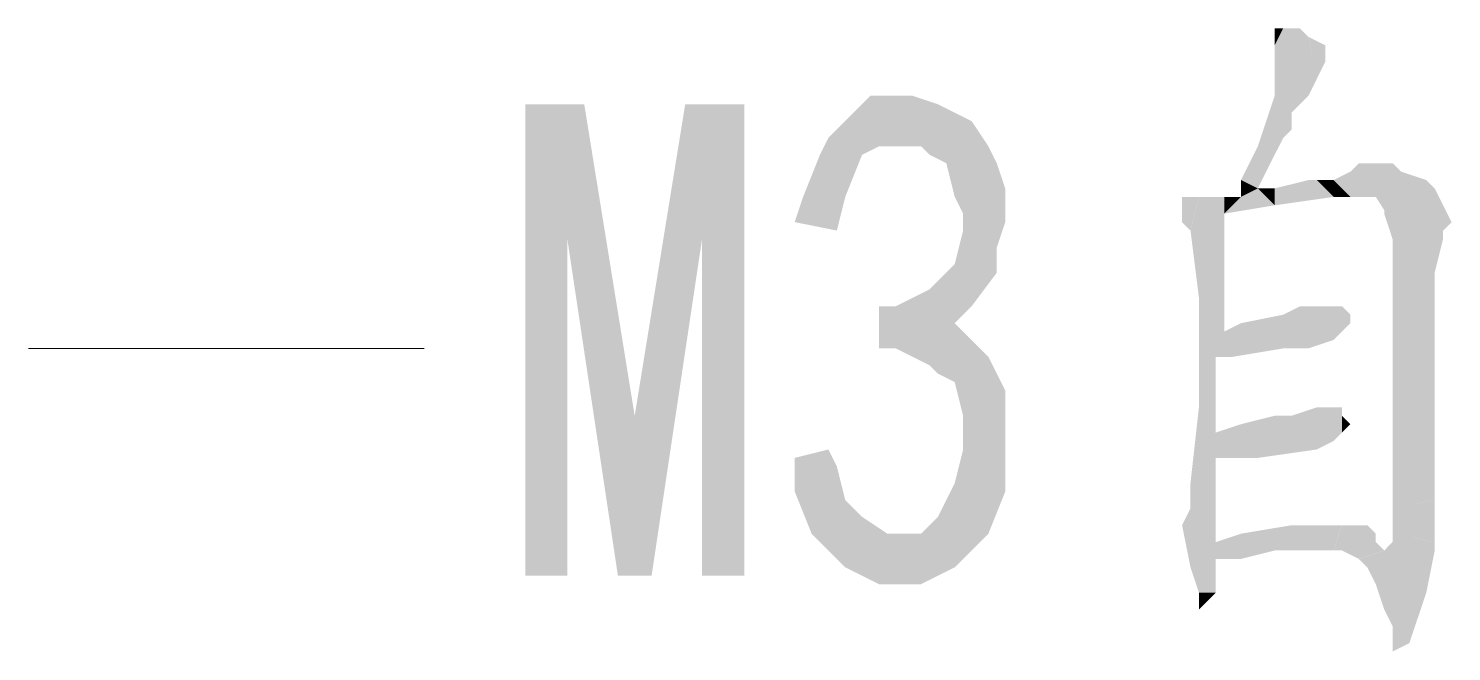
# Model space of a CAD drawing. Header units: millimetres. Extents: x 9 to 367, y 9 to 251.
# Drawn here: x 243.8 to 250.95, y 142.83 to 145.97 of the extents above; entities that cross this region are included whole.
import ezdxf

# ---------------------------------------------------------------- set-up
doc = ezdxf.new("R2010")
doc.units = ezdxf.units.MM
doc.layers.add('图层 1', color=7, linetype='Continuous')

msp = doc.modelspace()

# ---------------------------------------------------------------- hatches: boundary and pattern name
at = {"layer": '图层 1'}
h = msp.add_hatch(color=7, dxfattribs=at)
h.dxf.hatch_style = 2
h.paths.add_polyline_path([(250.062929, 145.880667), (250.062929, 145.923), (250.062929, 145.965333)])
h = msp.add_hatch(color=7, dxfattribs=at)
h.dxf.hatch_style = 2
h.paths.add_polyline_path([(250.062929, 145.880667), (250.062929, 145.965333)])
h = msp.add_hatch(color=7, dxfattribs=at)
h.dxf.hatch_style = 2
h.paths.add_polyline_path([(250.062929, 145.838298), (250.105263, 145.965298), (250.189929, 145.965298)])
h = msp.add_hatch(color=7, dxfattribs=at)
h.dxf.hatch_style = 2
h.paths.add_polyline_path([(250.062929, 145.838298), (250.189929, 145.965298), (250.232263, 145.922965)])
h = msp.add_hatch(color=7, dxfattribs=at)
h.dxf.hatch_style = 2
h.paths.add_polyline_path([(250.062929, 145.965263), (250.105263, 145.965263), (250.062929, 145.880596)])
h = msp.add_hatch(color=7, dxfattribs=at)
h.dxf.hatch_style = 2
h.paths.add_polyline_path([(250.105333, 145.965263), (250.063, 145.838263), (250.063, 145.880596)])
h = msp.add_hatch(color=7, dxfattribs=at)
h.dxf.hatch_style = 2
h.paths.add_polyline_path([(250.062929, 145.626596), (250.232263, 145.922929), (250.274596, 145.711263)])
h = msp.add_hatch(color=7, dxfattribs=at)
h.dxf.hatch_style = 2
h.paths.add_polyline_path([(250.232439, 145.923035), (250.063106, 145.626702), (250.063106, 145.838369)])
h = msp.add_hatch(color=7, dxfattribs=at)
h.dxf.hatch_style = 2
h.paths.add_polyline_path([(250.232439, 145.923035), (250.316753, 145.880702), (250.316753, 145.796035)])
h = msp.add_hatch(color=7, dxfattribs=at)
h.dxf.hatch_style = 2
h.paths.add_polyline_path([(250.232439, 145.923035), (250.316753, 145.796035), (250.27442, 145.711369)])
h = msp.add_hatch(color=7, dxfattribs=at)
h.dxf.hatch_style = 2
h.paths.add_polyline_path([(250.062929, 145.626596), (250.274596, 145.711263), (250.232263, 145.626596)])
h = msp.add_hatch(color=7, dxfattribs=at)
h.dxf.hatch_style = 2
h.paths.add_polyline_path([(247.65, 143.806369), (247.819333, 143.848702), (247.861667, 143.764035), (247.904, 143.594702), (247.946333, 143.552369), (247.988667, 143.510035), (248.115667, 143.425369), (248.200333, 143.425369), (248.285, 143.425369), (248.369667, 143.510035), (248.412, 143.594702), (248.454333, 143.679369), (248.496667, 143.848702), (248.496667, 143.933369), (248.496667, 144.018035), (248.454333, 144.187369), (248.369667, 144.229702), (248.327333, 144.272035), (248.157647, 144.356702), (248.073333, 144.356702), (248.073333, 144.568369), (248.157647, 144.568369), (248.327333, 144.653035), (248.369667, 144.695369), (248.454333, 144.780035), (248.496667, 144.949369), (248.496667, 145.034035), (248.454333, 145.118702), (248.412, 145.288035), (248.327333, 145.330369), (248.285, 145.372702), (248.157647, 145.372702), (248.073333, 145.372702), (247.988667, 145.330369), (247.904, 145.118702), (247.861667, 144.949369), (247.65, 144.991702), (247.692333, 145.118702), (247.777, 145.330369), (247.819333, 145.415035), (247.904, 145.499702), (248.031, 145.626702), (248.115667, 145.626702), (248.242667, 145.626702), (248.369667, 145.584369), (248.454333, 145.542035), (248.539, 145.499702), (248.623667, 145.372702), (248.666, 145.288035), (248.708333, 145.161035), (248.708333, 144.991702), (248.666, 144.864702), (248.666, 144.737702), (248.539, 144.568369), (248.454333, 144.483702), (248.496667, 144.441369), (248.623667, 144.314369), (248.666, 144.229702), (248.708333, 144.145035), (248.708333, 143.933369), (248.708333, 143.764035), (248.708333, 143.637035), (248.623667, 143.425369), (248.539, 143.340702), (248.454333, 143.256035), (248.285, 143.171369), (248.157647, 143.171369), (248.073333, 143.171369), (247.904, 143.256035), (247.819333, 143.340702), (247.734667, 143.425369), (247.65, 143.637035)])
h = msp.add_hatch(color=7, dxfattribs=at)
h.dxf.hatch_style = 2
h.paths.add_polyline_path([(250.147702, 145.542035), (250.020702, 145.499702), (250.063035, 145.626702)])
h = msp.add_hatch(color=7, dxfattribs=at)
h.dxf.hatch_style = 2
h.paths.add_polyline_path([(250.232439, 145.626596), (250.147772, 145.541929), (250.063106, 145.626596)])
h = msp.add_hatch(color=7, dxfattribs=at)
h.dxf.hatch_style = 2
h.paths.add_polyline_path([(247.396106, 143.213667), (247.184086, 143.213667), (247.184086, 144.907), (246.930439, 143.213667), (246.761106, 143.213667), (246.506753, 144.907), (246.506753, 143.213667), (246.295439, 143.213667), (246.295439, 145.584333), (246.591772, 145.584333), (246.84542, 144.018), (247.09942, 145.584333), (247.396106, 145.584333)])
h = msp.add_hatch(color=7, dxfattribs=at)
h.dxf.hatch_style = 2
h.paths.add_polyline_path([(250.147702, 145.542035), (250.147702, 145.457369), (250.020702, 145.499702)])
h = msp.add_hatch(color=7, dxfattribs=at)
h.dxf.hatch_style = 2
h.paths.add_polyline_path([(250.147702, 145.457263), (249.978369, 145.372596), (250.020702, 145.499596)])
h = msp.add_hatch(color=7, dxfattribs=at)
h.dxf.hatch_style = 2
h.paths.add_polyline_path([(250.147702, 145.457263), (250.105369, 145.414929), (249.978369, 145.372596)])
h = msp.add_hatch(color=7, dxfattribs=at)
h.dxf.hatch_style = 2
h.paths.add_polyline_path([(249.893808, 145.203369), (249.978122, 145.372702), (250.105474, 145.415035)])
h = msp.add_hatch(color=7, dxfattribs=at)
h.dxf.hatch_style = 2
h.paths.add_polyline_path([(249.893808, 145.203369), (250.105474, 145.415035), (250.020455, 145.245702)])
h = msp.add_hatch(color=7, dxfattribs=at)
h.dxf.hatch_style = 2
h.paths.add_polyline_path([(250.020561, 145.245561), (249.978227, 145.160894), (249.893914, 145.203228)])
h = msp.add_hatch(color=7, dxfattribs=at)
h.dxf.hatch_style = 2
h.paths.add_polyline_path([(250.359227, 145.203369), (250.443894, 145.245702), (250.486227, 145.118702)])
h = msp.add_hatch(color=7, dxfattribs=at)
h.dxf.hatch_style = 2
h.paths.add_polyline_path([(250.571106, 145.118631), (250.444106, 145.245631), (250.486439, 145.287965)])
h = msp.add_hatch(color=7, dxfattribs=at)
h.dxf.hatch_style = 2
h.paths.add_polyline_path([(250.571106, 145.118631), (250.486439, 145.118631), (250.444106, 145.245631)])
h = msp.add_hatch(color=7, dxfattribs=at)
h.dxf.hatch_style = 2
h.paths.add_polyline_path([(250.486333, 145.287929), (250.909667, 144.906929), (250.867333, 144.737596)])
h = msp.add_hatch(color=7, dxfattribs=at)
h.dxf.hatch_style = 2
h.paths.add_polyline_path([(250.486333, 145.287929), (250.909667, 144.949263), (250.909667, 144.906929)])
h = msp.add_hatch(color=7, dxfattribs=at)
h.dxf.hatch_style = 2
h.paths.add_polyline_path([(250.486333, 145.287929), (250.867333, 145.160929), (250.909667, 145.076263)])
h = msp.add_hatch(color=7, dxfattribs=at)
h.dxf.hatch_style = 2
h.paths.add_polyline_path([(250.486333, 145.287929), (250.909667, 145.076263), (250.952, 144.991596)])
h = msp.add_hatch(color=7, dxfattribs=at)
h.dxf.hatch_style = 2
h.paths.add_polyline_path([(250.486333, 145.287929), (250.952, 144.991596), (250.909667, 144.949263)])
h = msp.add_hatch(color=7, dxfattribs=at)
h.dxf.hatch_style = 2
h.paths.add_polyline_path([(250.486333, 145.287929), (250.655314, 145.287929), (250.698, 145.245596)])
h = msp.add_hatch(color=7, dxfattribs=at)
h.dxf.hatch_style = 2
h.paths.add_polyline_path([(250.486333, 145.287929), (250.698, 145.245596), (250.825, 145.203263)])
h = msp.add_hatch(color=7, dxfattribs=at)
h.dxf.hatch_style = 2
h.paths.add_polyline_path([(250.486333, 145.287929), (250.825, 145.203263), (250.867333, 145.160929)])
h = msp.add_hatch(color=7, dxfattribs=at)
h.dxf.hatch_style = 2
h.paths.add_polyline_path([(250.486333, 145.287929), (250.528667, 145.287929), (250.613333, 145.287929)])
h = msp.add_hatch(color=7, dxfattribs=at)
h.dxf.hatch_style = 2
h.paths.add_polyline_path([(250.486333, 145.287929), (250.613333, 145.287929), (250.655314, 145.287929)])
h = msp.add_hatch(color=7, dxfattribs=at)
h.dxf.hatch_style = 2
h.paths.add_polyline_path([(250.867369, 144.737596), (250.867369, 144.652929), (250.486369, 145.287929)])
h = msp.add_hatch(color=7, dxfattribs=at)
h.dxf.hatch_style = 2
h.paths.add_polyline_path([(250.571106, 145.118631), (250.486439, 145.287965), (250.867439, 144.652965)])
h = msp.add_hatch(color=7, dxfattribs=at)
h.dxf.hatch_style = 2
h.paths.add_polyline_path([(249.893808, 145.118631), (249.893808, 145.203298), (249.978122, 145.160965)])
h = msp.add_hatch(color=7, dxfattribs=at)
h.dxf.hatch_style = 2
h.paths.add_polyline_path([(250.062929, 145.076404), (249.893949, 145.118737), (249.978263, 145.161071)])
h = msp.add_hatch(color=7, dxfattribs=at)
h.dxf.hatch_style = 2
h.paths.add_polyline_path([(250.062929, 145.076404), (249.978263, 145.161071), (250.062929, 145.161071)])
h = msp.add_hatch(color=7, dxfattribs=at)
h.dxf.hatch_style = 2
h.paths.add_polyline_path([(250.359227, 145.118631), (250.062894, 145.160965), (250.23258, 145.203298)])
h = msp.add_hatch(color=7, dxfattribs=at)
h.dxf.hatch_style = 2
h.paths.add_polyline_path([(250.359227, 145.118631), (250.062894, 145.076298), (250.062894, 145.160965)])
h = msp.add_hatch(color=7, dxfattribs=at)
h.dxf.hatch_style = 2
h.paths.add_polyline_path([(250.359227, 145.118631), (250.23258, 145.203298), (250.274561, 145.203298)])
h = msp.add_hatch(color=7, dxfattribs=at)
h.dxf.hatch_style = 2
h.paths.add_polyline_path([(250.359227, 145.118631), (250.274561, 145.203298), (250.359227, 145.203298)])
h = msp.add_hatch(color=7, dxfattribs=at)
h.dxf.hatch_style = 2
h.paths.add_polyline_path([(250.359227, 145.203369), (250.486227, 145.118702), (250.443894, 145.118702)])
h = msp.add_hatch(color=7, dxfattribs=at)
h.dxf.hatch_style = 2
h.paths.add_polyline_path([(250.443965, 145.118631), (250.359298, 145.118631), (250.359298, 145.203298)])
h = msp.add_hatch(color=7, dxfattribs=at)
h.dxf.hatch_style = 2
h.paths.add_polyline_path([(249.597157, 144.991667), (249.597157, 145.076333), (249.597157, 145.118667)])
h = msp.add_hatch(color=7, dxfattribs=at)
h.dxf.hatch_style = 2
h.paths.add_polyline_path([(249.597157, 144.991667), (249.597157, 145.118667), (249.63949, 145.118667)])
h = msp.add_hatch(color=7, dxfattribs=at)
h.dxf.hatch_style = 2
h.paths.add_polyline_path([(249.639526, 145.118631), (249.639526, 144.949298), (249.597192, 144.991631)])
h = msp.add_hatch(color=7, dxfattribs=at)
h.dxf.hatch_style = 2
h.paths.add_polyline_path([(249.639526, 144.949298), (249.639526, 145.118631), (249.681859, 145.118631)])
h = msp.add_hatch(color=7, dxfattribs=at)
h.dxf.hatch_style = 2
h.paths.add_polyline_path([(249.809035, 145.034035), (249.639702, 144.949369), (249.682035, 145.118702)])
h = msp.add_hatch(color=7, dxfattribs=at)
h.dxf.hatch_style = 2
h.paths.add_polyline_path([(249.681929, 145.118631), (249.808929, 145.118631), (249.808929, 145.033965)])
h = msp.add_hatch(color=7, dxfattribs=at)
h.dxf.hatch_style = 2
h.paths.add_polyline_path([(250.062929, 145.076404), (249.808929, 145.034071), (249.893949, 145.118737)])
h = msp.add_hatch(color=7, dxfattribs=at)
h.dxf.hatch_style = 2
h.paths.add_polyline_path([(249.809035, 145.034035), (249.809035, 145.118702), (249.893702, 145.118702)])
h = msp.add_hatch(color=7, dxfattribs=at)
h.dxf.hatch_style = 2
h.paths.add_polyline_path([(250.867369, 144.653), (250.613369, 145.076333), (250.571035, 145.118667)])
h = msp.add_hatch(color=7, dxfattribs=at)
h.dxf.hatch_style = 2
h.paths.add_polyline_path([(249.809035, 145.034035), (249.682035, 144.610702), (249.639702, 144.949369)])
h = msp.add_hatch(color=7, dxfattribs=at)
h.dxf.hatch_style = 2
h.paths.add_polyline_path([(249.809035, 145.034035), (249.809035, 144.441369), (249.682035, 144.610702)])
h = msp.add_hatch(color=7, dxfattribs=at)
h.dxf.hatch_style = 2
h.paths.add_polyline_path([(250.867369, 144.653), (250.613369, 145.034), (250.613369, 145.076333)])
h = msp.add_hatch(color=7, dxfattribs=at)
h.dxf.hatch_style = 2
h.paths.add_polyline_path([(250.867369, 144.653), (250.655349, 144.907), (250.613369, 145.034)])
h = msp.add_hatch(color=7, dxfattribs=at)
h.dxf.hatch_style = 2
h.paths.add_polyline_path([(250.867369, 144.653), (250.655349, 144.822333), (250.655349, 144.907)])
h = msp.add_hatch(color=7, dxfattribs=at)
h.dxf.hatch_style = 2
h.paths.add_polyline_path([(250.867369, 144.653), (250.655349, 144.78), (250.655349, 144.822333)])
h = msp.add_hatch(color=7, dxfattribs=at)
h.dxf.hatch_style = 2
h.paths.add_polyline_path([(250.867369, 144.653), (250.655349, 144.610667), (250.655349, 144.78)])
h = msp.add_hatch(color=7, dxfattribs=at)
h.dxf.hatch_style = 2
h.paths.add_polyline_path([(249.809035, 144.441298), (249.682035, 144.314298), (249.682035, 144.610631)])
h = msp.add_hatch(color=7, dxfattribs=at)
h.dxf.hatch_style = 2
h.paths.add_polyline_path([(250.867369, 144.653), (250.867369, 144.526), (250.655349, 144.526)])
h = msp.add_hatch(color=7, dxfattribs=at)
h.dxf.hatch_style = 2
h.paths.add_polyline_path([(250.867369, 144.653), (250.655349, 144.526), (250.655349, 144.610667)])
h = msp.add_hatch(color=7, dxfattribs=at)
h.dxf.hatch_style = 2
h.paths.add_polyline_path([(250.105333, 144.356737), (249.893667, 144.483737), (250.105333, 144.526071)])
h = msp.add_hatch(color=7, dxfattribs=at)
h.dxf.hatch_style = 2
h.paths.add_polyline_path([(250.232439, 144.356737), (250.105439, 144.526071), (250.190106, 144.568404)])
h = msp.add_hatch(color=7, dxfattribs=at)
h.dxf.hatch_style = 2
h.paths.add_polyline_path([(250.232439, 144.356737), (250.105439, 144.356737), (250.105439, 144.526071)])
h = msp.add_hatch(color=7, dxfattribs=at)
h.dxf.hatch_style = 2
h.paths.add_polyline_path([(250.443965, 144.526071), (250.232298, 144.356737), (250.189965, 144.568404)])
h = msp.add_hatch(color=7, dxfattribs=at)
h.dxf.hatch_style = 2
h.paths.add_polyline_path([(250.190071, 144.568263), (250.274384, 144.568263), (250.401737, 144.568263)])
h = msp.add_hatch(color=7, dxfattribs=at)
h.dxf.hatch_style = 2
h.paths.add_polyline_path([(250.190071, 144.568263), (250.401737, 144.568263), (250.444071, 144.525929)])
h = msp.add_hatch(color=7, dxfattribs=at)
h.dxf.hatch_style = 2
h.paths.add_polyline_path([(250.443965, 144.526071), (250.359298, 144.399071), (250.232298, 144.356737)])
h = msp.add_hatch(color=7, dxfattribs=at)
h.dxf.hatch_style = 2
h.paths.add_polyline_path([(250.443965, 144.526071), (250.443965, 144.483737), (250.359298, 144.399071)])
h = msp.add_hatch(color=7, dxfattribs=at)
h.dxf.hatch_style = 2
h.paths.add_polyline_path([(250.65549, 144.441298), (250.65549, 144.525965), (250.86751, 144.525965)])
h = msp.add_hatch(color=7, dxfattribs=at)
h.dxf.hatch_style = 2
h.paths.add_polyline_path([(250.65549, 144.441298), (250.86751, 144.525965), (250.86751, 144.271965)])
h = msp.add_hatch(color=7, dxfattribs=at)
h.dxf.hatch_style = 2
h.paths.add_polyline_path([(249.809035, 144.441298), (249.893702, 144.483631), (249.851369, 144.314298)])
h = msp.add_hatch(color=7, dxfattribs=at)
h.dxf.hatch_style = 2
h.paths.add_polyline_path([(250.105333, 144.356737), (249.851333, 144.314404), (249.893667, 144.483737)])
h = msp.add_hatch(color=7, dxfattribs=at)
h.dxf.hatch_style = 2
h.paths.add_polyline_path([(249.681929, 144.060298), (249.808929, 144.441298), (249.766596, 144.314298)])
h = msp.add_hatch(color=7, dxfattribs=at)
h.dxf.hatch_style = 2
h.paths.add_polyline_path([(249.809035, 144.441298), (249.682035, 144.060298), (249.682035, 144.314298)])
h = msp.add_hatch(color=7, dxfattribs=at)
h.dxf.hatch_style = 2
h.paths.add_polyline_path([(249.809035, 144.441298), (249.851369, 144.314298), (249.766702, 144.314298)])
h = msp.add_hatch(color=7, dxfattribs=at)
h.dxf.hatch_style = 2
h.paths.add_polyline_path([(250.65549, 144.145035), (250.65549, 144.441369), (250.86751, 144.272035)])
h = msp.add_hatch(color=7, dxfattribs=at)
h.dxf.hatch_style = 2
h.paths.add_polyline_path([(249.681929, 144.060298), (249.766596, 144.314298), (249.766596, 143.933298)])
h = msp.add_hatch(color=7, dxfattribs=at)
h.dxf.hatch_style = 2
h.paths.add_polyline_path([(250.65549, 144.145035), (250.86751, 144.272035), (250.86751, 144.145035)])
h = msp.add_hatch(color=7, dxfattribs=at)
h.dxf.hatch_style = 2
h.paths.add_polyline_path([(250.867369, 144.145035), (250.867369, 143.679369), (250.655349, 143.764035)])
h = msp.add_hatch(color=7, dxfattribs=at)
h.dxf.hatch_style = 2
h.paths.add_polyline_path([(250.867369, 144.145035), (250.655349, 143.764035), (250.655349, 143.933369)])
h = msp.add_hatch(color=7, dxfattribs=at)
h.dxf.hatch_style = 2
h.paths.add_polyline_path([(250.65549, 143.933333), (250.65549, 144.145), (250.86751, 144.145)])
h = msp.add_hatch(color=7, dxfattribs=at)
h.dxf.hatch_style = 2
h.paths.add_polyline_path([(249.766667, 143.933333), (249.639667, 143.679333), (249.682, 144.060333)])
h = msp.add_hatch(color=7, dxfattribs=at)
h.dxf.hatch_style = 2
h.paths.add_polyline_path([(249.978192, 143.806369), (249.893878, 143.975702), (250.062859, 144.018035)])
h = msp.add_hatch(color=7, dxfattribs=at)
h.dxf.hatch_style = 2
h.paths.add_polyline_path([(250.27449, 143.848596), (249.978157, 143.806263), (250.062824, 144.017929)])
h = msp.add_hatch(color=7, dxfattribs=at)
h.dxf.hatch_style = 2
h.paths.add_polyline_path([(250.27449, 143.848596), (250.062824, 144.017929), (250.147843, 144.017929)])
h = msp.add_hatch(color=7, dxfattribs=at)
h.dxf.hatch_style = 2
h.paths.add_polyline_path([(250.27449, 143.848596), (250.147843, 144.017929), (250.27449, 144.060263)])
h = msp.add_hatch(color=7, dxfattribs=at)
h.dxf.hatch_style = 2
h.paths.add_polyline_path([(250.27449, 143.848596), (250.27449, 144.060263), (250.40149, 144.060263)])
h = msp.add_hatch(color=7, dxfattribs=at)
h.dxf.hatch_style = 2
h.paths.add_polyline_path([(250.27449, 143.848596), (250.40149, 144.060263), (250.40149, 144.017929)])
h = msp.add_hatch(color=7, dxfattribs=at)
h.dxf.hatch_style = 2
h.paths.add_polyline_path([(250.359227, 143.890965), (250.274561, 143.848631), (250.401561, 144.017965)])
h = msp.add_hatch(color=7, dxfattribs=at)
h.dxf.hatch_style = 2
h.paths.add_polyline_path([(250.401596, 144.018071), (250.401596, 143.933404), (250.359263, 143.891071)])
h = msp.add_hatch(color=7, dxfattribs=at)
h.dxf.hatch_style = 2
h.paths.add_polyline_path([(250.401596, 144.018071), (250.443929, 143.975737), (250.401596, 143.933404)])
h = msp.add_hatch(color=7, dxfattribs=at)
h.dxf.hatch_style = 2
h.paths.add_polyline_path([(249.978192, 143.806369), (249.766526, 143.806369), (249.893878, 143.975702)])
h = msp.add_hatch(color=7, dxfattribs=at)
h.dxf.hatch_style = 2
h.paths.add_polyline_path([(249.766667, 143.806369), (249.766667, 143.933369), (249.893667, 143.975702)])
h = msp.add_hatch(color=7, dxfattribs=at)
h.dxf.hatch_style = 2
h.paths.add_polyline_path([(249.766667, 143.933333), (249.766667, 143.806333), (249.639667, 143.679333)])
h = msp.add_hatch(color=7, dxfattribs=at)
h.dxf.hatch_style = 2
h.paths.add_polyline_path([(249.766667, 143.806369), (249.766667, 143.383035), (249.639667, 143.552369)])
h = msp.add_hatch(color=7, dxfattribs=at)
h.dxf.hatch_style = 2
h.paths.add_polyline_path([(249.766667, 143.806369), (249.639667, 143.552369), (249.639667, 143.679369)])
h = msp.add_hatch(color=7, dxfattribs=at)
h.dxf.hatch_style = 2
h.paths.add_polyline_path([(250.65549, 143.552298), (250.65549, 143.763965), (250.86751, 143.679298)])
h = msp.add_hatch(color=7, dxfattribs=at)
h.dxf.hatch_style = 2
h.paths.add_polyline_path([(250.65549, 143.552298), (250.86751, 143.679298), (250.86751, 143.594631)])
h = msp.add_hatch(color=7, dxfattribs=at)
h.dxf.hatch_style = 2
h.paths.add_polyline_path([(250.65549, 143.509929), (250.65549, 143.552263), (250.86751, 143.594596)])
h = msp.add_hatch(color=7, dxfattribs=at)
h.dxf.hatch_style = 2
h.paths.add_polyline_path([(250.65549, 143.509929), (250.86751, 143.594596), (250.86751, 143.467596)])
h = msp.add_hatch(color=7, dxfattribs=at)
h.dxf.hatch_style = 2
h.paths.add_polyline_path([(249.766667, 143.298404), (249.597333, 143.467737), (249.639667, 143.552404)])
h = msp.add_hatch(color=7, dxfattribs=at)
h.dxf.hatch_style = 2
h.paths.add_polyline_path([(249.766667, 143.298404), (249.639667, 143.552404), (249.766667, 143.383071)])
h = msp.add_hatch(color=7, dxfattribs=at)
h.dxf.hatch_style = 2
h.paths.add_polyline_path([(249.681929, 143.128894), (249.639596, 143.255894), (249.597263, 143.467561)])
h = msp.add_hatch(color=7, dxfattribs=at)
h.dxf.hatch_style = 2
h.paths.add_polyline_path([(249.681929, 143.128894), (249.597263, 143.467561), (249.766596, 143.298228)])
h = msp.add_hatch(color=7, dxfattribs=at)
h.dxf.hatch_style = 2
h.paths.add_polyline_path([(249.893808, 143.425369), (250.147808, 143.467702), (250.062788, 143.340702)])
h = msp.add_hatch(color=7, dxfattribs=at)
h.dxf.hatch_style = 2
h.paths.add_polyline_path([(250.147702, 143.467737), (250.147702, 143.340737), (250.063035, 143.340737)])
h = msp.add_hatch(color=7, dxfattribs=at)
h.dxf.hatch_style = 2
h.paths.add_polyline_path([(250.147702, 143.467737), (250.190035, 143.340737), (250.147702, 143.340737)])
h = msp.add_hatch(color=7, dxfattribs=at)
h.dxf.hatch_style = 2
h.paths.add_polyline_path([(250.147702, 143.467737), (250.274349, 143.467737), (250.316682, 143.340737)])
h = msp.add_hatch(color=7, dxfattribs=at)
h.dxf.hatch_style = 2
h.paths.add_polyline_path([(250.147702, 143.467737), (250.316682, 143.340737), (250.190035, 143.340737)])
h = msp.add_hatch(color=7, dxfattribs=at)
h.dxf.hatch_style = 2
h.paths.add_polyline_path([(250.27449, 143.467737), (250.40149, 143.467737), (250.359157, 143.340737)])
h = msp.add_hatch(color=7, dxfattribs=at)
h.dxf.hatch_style = 2
h.paths.add_polyline_path([(250.27449, 143.467737), (250.359157, 143.340737), (250.316824, 143.340737)])
h = msp.add_hatch(color=7, dxfattribs=at)
h.dxf.hatch_style = 2
h.paths.add_polyline_path([(250.401596, 143.467737), (250.401596, 143.340737), (250.359263, 143.340737)])
h = msp.add_hatch(color=7, dxfattribs=at)
h.dxf.hatch_style = 2
h.paths.add_polyline_path([(250.486333, 143.298404), (250.401667, 143.340737), (250.401667, 143.467737)])
h = msp.add_hatch(color=7, dxfattribs=at)
h.dxf.hatch_style = 2
h.paths.add_polyline_path([(250.486333, 143.298404), (250.401667, 143.467737), (250.528667, 143.467737)])
h = msp.add_hatch(color=7, dxfattribs=at)
h.dxf.hatch_style = 2
h.paths.add_polyline_path([(250.486333, 143.298404), (250.528667, 143.467737), (250.571, 143.425404)])
h = msp.add_hatch(color=7, dxfattribs=at)
h.dxf.hatch_style = 2
h.paths.add_polyline_path([(250.867369, 143.467737), (250.867369, 143.383071), (250.655349, 143.425404)])
h = msp.add_hatch(color=7, dxfattribs=at)
h.dxf.hatch_style = 2
h.paths.add_polyline_path([(250.867369, 143.467737), (250.655349, 143.425404), (250.655349, 143.467737)])
h = msp.add_hatch(color=7, dxfattribs=at)
h.dxf.hatch_style = 2
h.paths.add_polyline_path([(250.65549, 143.467737), (250.65549, 143.510071), (250.86751, 143.467737)])
h = msp.add_hatch(color=7, dxfattribs=at)
h.dxf.hatch_style = 2
h.paths.add_polyline_path([(249.766667, 143.382965), (249.893667, 143.425298), (249.893667, 143.298298)])
h = msp.add_hatch(color=7, dxfattribs=at)
h.dxf.hatch_style = 2
h.paths.add_polyline_path([(249.766667, 143.382965), (249.893667, 143.298298), (249.766667, 143.298298)])
h = msp.add_hatch(color=7, dxfattribs=at)
h.dxf.hatch_style = 2
h.paths.add_polyline_path([(249.893808, 143.425369), (250.062788, 143.340702), (249.893808, 143.298369)])
h = msp.add_hatch(color=7, dxfattribs=at)
h.dxf.hatch_style = 2
h.paths.add_polyline_path([(250.486333, 143.298404), (250.571, 143.425404), (250.571, 143.383071)])
h = msp.add_hatch(color=7, dxfattribs=at)
h.dxf.hatch_style = 2
h.paths.add_polyline_path([(250.486333, 143.298404), (250.571, 143.383071), (250.613333, 143.340737)])
h = msp.add_hatch(color=7, dxfattribs=at)
h.dxf.hatch_style = 2
h.paths.add_polyline_path([(250.867369, 143.382965), (250.486369, 143.298298), (250.613369, 143.340631)])
h = msp.add_hatch(color=7, dxfattribs=at)
h.dxf.hatch_style = 2
h.paths.add_polyline_path([(250.867369, 143.382965), (250.528702, 143.255965), (250.486369, 143.298298)])
h = msp.add_hatch(color=7, dxfattribs=at)
h.dxf.hatch_style = 2
h.paths.add_polyline_path([(250.867369, 143.382965), (250.571035, 143.171298), (250.528702, 143.255965)])
h = msp.add_hatch(color=7, dxfattribs=at)
h.dxf.hatch_style = 2
h.paths.add_polyline_path([(250.867369, 143.382965), (250.825035, 143.128965), (250.571035, 143.171298)])
h = msp.add_hatch(color=7, dxfattribs=at)
h.dxf.hatch_style = 2
h.paths.add_polyline_path([(250.867369, 143.382965), (250.613369, 143.340631), (250.655349, 143.382965)])
h = msp.add_hatch(color=7, dxfattribs=at)
h.dxf.hatch_style = 2
h.paths.add_polyline_path([(250.65549, 143.382965), (250.65549, 143.425298), (250.86751, 143.382965)])
h = msp.add_hatch(color=7, dxfattribs=at)
h.dxf.hatch_style = 2
h.paths.add_polyline_path([(250.867369, 143.382965), (250.867369, 143.340631), (250.825035, 143.128965)])
h = msp.add_hatch(color=7, dxfattribs=at)
h.dxf.hatch_style = 2
h.paths.add_polyline_path([(249.681929, 143.128894), (249.766596, 143.298228), (249.766596, 143.128894)])
h = msp.add_hatch(color=7, dxfattribs=at)
h.dxf.hatch_style = 2
h.paths.add_polyline_path([(250.825, 143.128894), (250.613333, 143.044227), (250.571, 143.171227)])
h = msp.add_hatch(color=7, dxfattribs=at)
h.dxf.hatch_style = 2
h.paths.add_polyline_path([(249.766667, 143.128894), (249.682, 143.044227), (249.682, 143.128894)])
h = msp.add_hatch(color=7, dxfattribs=at)
h.dxf.hatch_style = 2
h.paths.add_polyline_path([(250.825, 143.128894), (250.782667, 143.001894), (250.613333, 143.044227)])
h = msp.add_hatch(color=7, dxfattribs=at)
h.dxf.hatch_style = 2
h.paths.add_polyline_path([(250.65549, 142.959737), (250.61351, 143.044404), (250.78249, 143.002071)])
h = msp.add_hatch(color=7, dxfattribs=at)
h.dxf.hatch_style = 2
h.paths.add_polyline_path([(250.65549, 142.959737), (250.78249, 143.002071), (250.740157, 142.875071)])
h = msp.add_hatch(color=7, dxfattribs=at)
h.dxf.hatch_style = 2
h.paths.add_polyline_path([(250.740263, 142.875), (250.655596, 142.832667), (250.655596, 142.959667)])

# ---------------------------------------------------------------- linework, layer by layer
at = {"layer": '图层 1', "color": 3, "lineweight": 5}
msp.add_lwpolyline([(243.797702, 144.356737), (245.787369, 144.356737)], dxfattribs=at)

doc.saveas('drawing.dxf')
